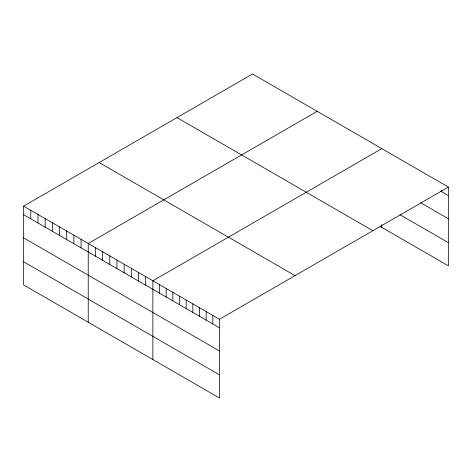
<?xml version="1.0" encoding="UTF-8"?>
<svg xmlns="http://www.w3.org/2000/svg" width="472" height="472" viewBox="0 0 472 472"><rect width="100%" height="100%" fill="white"/><g stroke="black" fill="none" stroke-linecap="round" stroke-linejoin="round"><path stroke-width="0.71" d="M23.6 206.164L219.468 319.249L219.468 398.008L23.6 284.923L23.6 206.164L252.532 73.992L448.4 187.077L448.4 265.836L380.007 226.348M317.166 111.309L88.234 243.481L88.234 322.24M381.807 148.627L152.875 280.799L152.875 359.558M219.468 319.249L448.4 187.077M440.529 191.06L448.4 195.603M420.552 202.7L448.4 218.784M399.967 214.695L448.4 242.661M176.982 117.611L372.851 230.696M99.15 162.551L295.018 275.63M23.6 214.695L219.468 327.78M23.6 237.87L219.468 350.956M23.6 261.748L219.468 374.833M441.739 190.34L441.739 191.762M381.807 224.578L381.807 227.386M212.807 315.402L212.807 323.934M206.152 311.561L206.152 320.087M199.491 307.714L199.491 316.246M192.83 303.868L192.83 312.399M186.169 300.027L186.169 308.552M179.513 296.18L179.513 304.711M172.852 292.333L172.852 300.865M166.191 288.492L166.191 297.018M159.53 284.645L159.53 293.177M145.689 276.657L145.689 285.182M138.508 272.509L138.508 281.035M131.328 268.361L131.328 276.887M124.148 264.214L124.148 272.745M116.962 260.072L116.962 268.597M109.781 255.924L109.781 264.45M102.601 251.777L102.601 260.302M95.421 247.629L95.421 256.16M81.054 239.339L81.054 247.865M73.874 235.192L73.874 243.717M66.694 231.044L66.694 239.57M59.507 226.896L59.507 235.428M52.327 222.755L52.327 231.28M45.147 218.607L45.147 227.132M37.966 214.459L37.966 222.985M30.78 210.311L30.78 218.843"/></g></svg>
